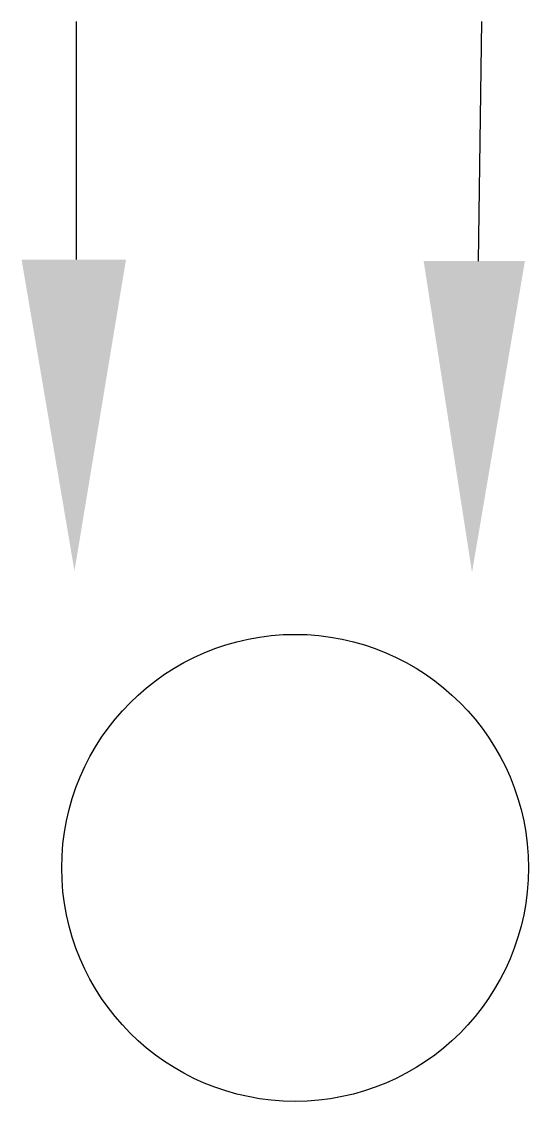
# Model space of a CAD drawing. Extents: x -1.98 to 1.69, y -1.69 to 6.12.
import ezdxf

# ---------------------------------------------------------------- set-up
doc = ezdxf.new("R2010")
doc.units = 0
doc.header["$LTSCALE"] = 0.2

msp = doc.modelspace()

# ---------------------------------------------------------------- linework, layer by layer
for p, q in [((-1.5828, 6.1153), (-1.5828, 4.3953)), ((-1.5828, 6.1153), (-1.5828, 4.3953)), ((1.3472, 6.1153), (1.3247, 4.3853)), ((1.3472, 6.1153), (1.3247, 4.3853))]:
    msp.add_line(p, q)
msp.add_circle((0, 0), 1.6875)
msp.add_circle((0, 0), 1.6875)
for points in [[(-1.2228, 4.3953), (-1.9778, 4.3953), (-1.5953, 2.1453)], [(-1.2228, 4.3953), (-1.9778, 4.3953), (-1.5953, 2.1453)], [(0.9297, 4.3853), (1.6622, 4.3853), (1.2797, 2.1353)], [(0.9297, 4.3853), (1.6622, 4.3853), (1.2797, 2.1353)]]:
    msp.add_solid(points)

doc.saveas('drawing.dxf')
